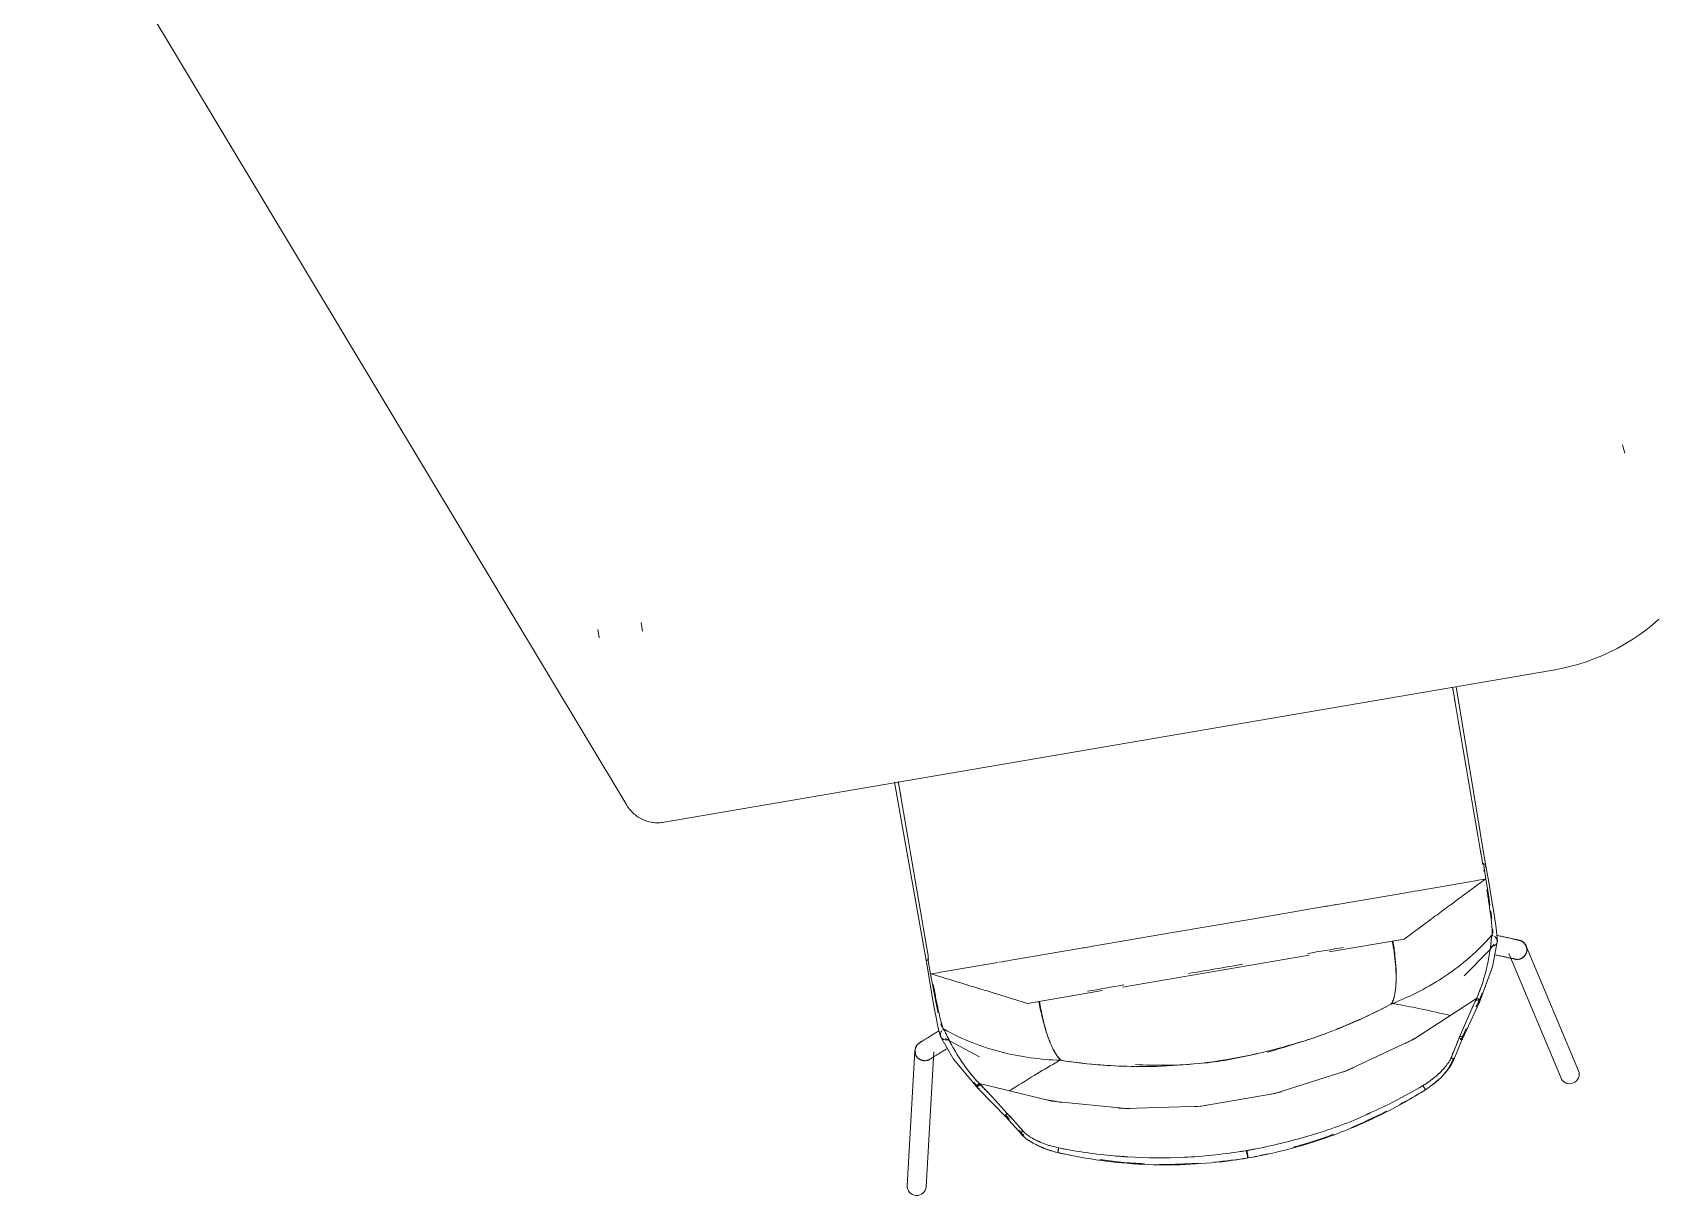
# Model space of a CAD drawing. Header units: millimetres. Extents: x 90978 to 295199, y -4084 to 97293.
# Drawn here: x 158826 to 160166, y 28145 to 29106 of the extents above; entities that cross this region are included whole.
import ezdxf

# ---------------------------------------------------------------- set-up
doc = ezdxf.new("R2010")
doc.units = ezdxf.units.MM
doc.header["$MEASUREMENT"] = 0
doc.layers.add('I-FURN', color=8, linetype='CONTINUOUS', lineweight=9)

msp = doc.modelspace()

# ---------------------------------------------------------------- linework, layer by layer
at = {"layer": 'I-FURN'}
for p, q in [((158825.9, 29285.1), (159316.7, 28467.7)), ((160141, 28758.6), (160139.1, 28765.4)), ((160163.8, 28616.8), (160169.1, 28621.3)), ((159293.9, 28605.9), (159292.7, 28612.9)), ((159329.8, 28611.6), (159328.7, 28618.7)), ((160146.8, 28604.4), (160152.6, 28608.3)), ((160152.6, 28608.3), (160158.3, 28612.4)), ((160158.3, 28612.4), (160163.8, 28616.8)), ((160128.4, 28594.1), (160134.7, 28597.3)), ((160134.7, 28597.3), (160140.8, 28600.7)), ((160140.8, 28600.7), (160146.8, 28604.4)), ((160088.7, 28580.6), (160095.5, 28582.2)), ((160095.5, 28582.2), (160102.3, 28584)), ((160102.3, 28584), (160109, 28586.2)), ((160109, 28586.2), (160115.6, 28588.6)), ((160115.6, 28588.6), (160122, 28591.2)), ((160122, 28591.2), (160128.4, 28594.1)), ((159347.5, 28453.6), (160081.8, 28579.2)), ((160081.8, 28579.2), (160088.7, 28580.6)), ((160026.3, 28416.9), (160001.8, 28565.6)), ((159564.1, 28339.3), (159537.9, 28486.7)), ((159316.7, 28467.7), (159317.3, 28466.7)), ((159317.3, 28466.7), (159318, 28465.7)), ((159318, 28465.7), (159318.7, 28464.7)), ((159318.7, 28464.7), (159319.5, 28463.8)), ((159319.5, 28463.8), (159320.3, 28462.9)), ((159320.3, 28462.9), (159321.1, 28462)), ((159321.1, 28462), (159322, 28461.2)), ((159322, 28461.2), (159322.9, 28460.4)), ((159322.9, 28460.4), (159323.8, 28459.6)), ((159323.8, 28459.6), (159324.7, 28458.9)), ((159324.7, 28458.9), (159325.7, 28458.2)), ((159325.7, 28458.2), (159326.7, 28457.6)), ((159326.7, 28457.6), (159327.8, 28457)), ((159327.8, 28457), (159328.8, 28456.4)), ((159328.8, 28456.4), (159329.9, 28455.9)), ((159329.9, 28455.9), (159331, 28455.4)), ((159331, 28455.4), (159332.1, 28455)), ((159332.1, 28455), (159333.3, 28454.6)), ((159333.3, 28454.6), (159334.4, 28454.2)), ((159334.4, 28454.2), (159335.6, 28453.9)), ((159335.6, 28453.9), (159336.8, 28453.7)), ((159336.8, 28453.7), (159337.9, 28453.5)), ((159337.9, 28453.5), (159339.1, 28453.3)), ((159339.1, 28453.3), (159340.3, 28453.2)), ((159340.3, 28453.2), (159341.5, 28453.2)), ((159341.5, 28453.2), (159342.7, 28453.1)), ((159342.7, 28453.1), (159343.9, 28453.2)), ((159343.9, 28453.2), (159345.1, 28453.3)), ((159345.1, 28453.3), (159346.3, 28453.4)), ((159346.3, 28453.4), (159347.5, 28453.6)), ((160024.2, 28419.7), (160026.4, 28406.5)), ((160026.1, 28417), (160025.7, 28417)), ((160025.8, 28416.7), (160026.1, 28416.8)), ((160028.7, 28404), (160026, 28418.9)), ((160026.3, 28416.9), (160026.2, 28416.9)), ((159903.5, 28385.7), (159960.1, 28395.4)), ((159969.8, 28397), (160019, 28405.4)), ((160026.4, 28406.5), (160028.4, 28393.8)), ((160027.2, 28397.7), (160027.9, 28392.9)), ((160028.4, 28393.8), (160029.7, 28385.2)), ((160031.3, 28388.8), (160028.7, 28404)), ((159833, 28373.6), (159892.8, 28383.9)), ((160027.9, 28392.9), (160027.9, 28392.8)), ((160030.4, 28380.2), (160031.2, 28374.2)), ((160032.9, 28379.4), (160031.3, 28388.8)), ((159767.6, 28362.4), (159826.3, 28372.5)), ((159981.1, 28373.6), (159958.8, 28357.1)), ((160034.5, 28368.4), (160032.9, 28379.4)), ((160035.2, 28363.5), (160034.5, 28368.4)), ((159701.8, 28351.2), (159761.1, 28361.3)), ((159958.8, 28357.1), (159897, 28346.6)), ((160031.9, 28360.7), (160031.6, 28359.9)), ((160031.8, 28334.1), (160035.7, 28354.8)), ((160032, 28364.9), (160032, 28361.8)), ((160034.3, 28358.5), (160035.1, 28357.6)), ((160035.1, 28357.6), (160035.5, 28356.5)), ((160035.1, 28353.2), (160035.4, 28353.8)), ((160035.8, 28355.4), (160035.2, 28363.5)), ((160036.1, 28360), (160035.2, 28360.2)), ((160035.4, 28353.8), (160035.6, 28354.3)), ((160035.5, 28356.5), (160035.7, 28355.3)), ((160035.6, 28354.3), (160035.8, 28355.4)), ((160035.7, 28355.3), (160035.6, 28354.2)), ((160037, 28359.8), (160036.1, 28360)), ((160037.9, 28359.6), (160037, 28359.8)), ((160038.8, 28359.4), (160037.9, 28359.6)), ((160039.7, 28359.2), (160038.8, 28359.4)), ((160040.5, 28359), (160039.7, 28359.2)), ((160041.4, 28358.8), (160040.5, 28359)), ((160042.2, 28358.7), (160041.4, 28358.8)), ((160043, 28358.5), (160042.2, 28358.7)), ((160043.8, 28358.3), (160043, 28358.5)), ((160044.6, 28358.1), (160043.8, 28358.3)), ((160045.3, 28358), (160044.6, 28358.1)), ((160046, 28357.8), (160045.3, 28358)), ((160046.7, 28357.7), (160046, 28357.8)), ((160047.4, 28357.5), (160046.7, 28357.7)), ((160048, 28357.4), (160047.4, 28357.5)), ((160048.6, 28357.3), (160048, 28357.4)), ((160049.2, 28357.1), (160048.6, 28357.3)), ((160049.8, 28357), (160049.2, 28357.1)), ((160050.3, 28356.9), (160049.8, 28357)), ((160050.8, 28356.8), (160050.3, 28356.9)), ((160051.2, 28356.7), (160050.8, 28356.8)), ((160051.6, 28356.6), (160051.2, 28356.7)), ((160052, 28356.5), (160051.6, 28356.6)), ((160052.4, 28356.4), (160052, 28356.5)), ((160052.7, 28356.4), (160052.4, 28356.4)), ((160053, 28356.3), (160052.7, 28356.4)), ((160053.2, 28356.3), (160053, 28356.3)), ((160053.4, 28356.2), (160053.2, 28356.3)), ((160053.6, 28356.2), (160053.4, 28356.2)), ((160053.7, 28356.1), (160053.6, 28356.2)), ((160053.7, 28356.2), (160053.8, 28356.1)), ((160053.8, 28356.1), (160053.7, 28356.1)), ((160053.8, 28356.1), (160053.9, 28356.1)), ((160053.9, 28356.1), (160053.8, 28356.1)), ((160053.9, 28356.1), (160054.2, 28356)), ((160053.9, 28356.1), (160053.9, 28356.1)), ((160053.9, 28356.1), (160053.9, 28356.1)), ((160053.9, 28356.1), (160053.9, 28356.1)), ((160054.2, 28356), (160054.5, 28355.9)), ((160054.5, 28355.9), (160054.8, 28355.8)), ((160054.8, 28355.8), (160055.1, 28355.7)), ((160055.1, 28355.7), (160055.4, 28355.6)), ((160055.4, 28355.6), (160055.7, 28355.5)), ((160055.7, 28355.5), (160056, 28355.3)), ((160056, 28355.3), (160056.3, 28355.2)), ((160056.3, 28355.2), (160056.5, 28355)), ((160056.5, 28355), (160056.8, 28354.8)), ((160056.8, 28354.8), (160057.1, 28354.6)), ((160057.1, 28354.6), (160057.3, 28354.4)), ((160057.3, 28354.4), (160057.6, 28354.2)), ((160057.6, 28354.2), (160057.8, 28354)), ((160057.8, 28354), (160058, 28353.8)), ((160058, 28353.8), (160058.2, 28353.5)), ((160058.2, 28353.5), (160058.4, 28353.3)), ((160058.4, 28353.3), (160058.6, 28353)), ((159566.4, 28324.9), (159564, 28339.8)), ((159567.7, 28328), (159565.4, 28341.1)), ((159633.9, 28339.6), (159690.6, 28349.2)), ((159880.4, 28343.7), (159803.3, 28330.5)), ((160008.4, 28326.7), (160029.3, 28348)), ((160029.3, 28348), (160032.8, 28352.6)), ((160030.1, 28350.9), (160031.6, 28351)), ((160031.6, 28351), (160033, 28351.4)), ((160033, 28351.4), (160034.2, 28352.2)), ((160033.9, 28344.1), (160034.8, 28343.9)), ((160034.2, 28352.2), (160035.1, 28353.2)), ((160034.8, 28343.9), (160035.7, 28343.7)), ((160035.7, 28343.7), (160036.6, 28343.5)), ((160036.6, 28343.5), (160037.4, 28343.3)), ((160037.4, 28343.3), (160038.3, 28343.1)), ((160038.3, 28343.1), (160039.1, 28343)), ((160039.1, 28343), (160039.9, 28342.8)), ((160039.9, 28342.8), (160040.7, 28342.6)), ((160040.7, 28342.6), (160041.4, 28342.4)), ((160041.4, 28342.4), (160042.2, 28342.3)), ((160042.2, 28342.3), (160042.9, 28342.1)), ((160042.9, 28342.1), (160043.6, 28342)), ((160043.6, 28342), (160044.2, 28341.8)), ((160044.2, 28341.8), (160044.8, 28341.7)), ((160044.8, 28341.7), (160045.4, 28341.6)), ((160045.3, 28345.2), (160088.4, 28242.1)), ((160045.4, 28341.6), (160046, 28341.4)), ((160046, 28341.4), (160046.6, 28341.3)), ((160046.6, 28341.3), (160047.1, 28341.2)), ((160047.1, 28341.2), (160047.5, 28341.1)), ((160047.5, 28341.1), (160048, 28341)), ((160048, 28341), (160048.4, 28340.9)), ((160048.4, 28340.9), (160048.8, 28340.9)), ((160048.8, 28340.9), (160049.1, 28340.8)), ((160049.1, 28340.8), (160049.4, 28340.7)), ((160049.4, 28340.7), (160049.7, 28340.7)), ((160049.7, 28340.7), (160049.9, 28340.6)), ((160049.9, 28340.6), (160050.1, 28340.6)), ((160050.1, 28340.6), (160050.2, 28340.5)), ((160050.2, 28340.5), (160050.4, 28340.5)), ((160050.4, 28340.5), (160050.3, 28340.5)), ((160050.3, 28340.5), (160050.3, 28340.5)), ((160050.4, 28340.5), (160050.4, 28340.5)), ((160050.4, 28340.5), (160050.5, 28340.5)), ((160050.5, 28340.5), (160050.4, 28340.5)), ((160050.6, 28340.5), (160050.5, 28340.5)), ((160050.5, 28340.5), (160050.5, 28340.5)), ((160050.5, 28340.5), (160050.5, 28340.5)), ((160050.9, 28340.4), (160050.6, 28340.5)), ((160051.2, 28340.4), (160050.9, 28340.4)), ((160051.5, 28340.3), (160051.2, 28340.4)), ((160051.8, 28340.3), (160051.5, 28340.3)), ((160052.2, 28340.3), (160051.8, 28340.3)), ((160052.5, 28340.3), (160052.2, 28340.3)), ((160052.8, 28340.3), (160052.5, 28340.3)), ((160053.1, 28340.3), (160052.8, 28340.3)), ((160053.4, 28340.4), (160053.1, 28340.3)), ((160053.8, 28340.4), (160053.4, 28340.4)), ((160054.1, 28340.5), (160053.8, 28340.4)), ((160054.4, 28340.6), (160054.1, 28340.5)), ((160054.7, 28340.7), (160054.4, 28340.6)), ((160055, 28340.8), (160054.7, 28340.7)), ((160055.3, 28340.9), (160055, 28340.8)), ((160055.6, 28341), (160055.3, 28340.9)), ((160055.9, 28341.2), (160055.6, 28341)), ((160056.1, 28341.3), (160055.9, 28341.2)), ((160056.4, 28341.5), (160056.1, 28341.3)), ((160056.7, 28341.7), (160056.4, 28341.5)), ((160057, 28341.9), (160056.7, 28341.7)), ((160057.2, 28342.1), (160057, 28341.9)), ((160057.5, 28342.3), (160057.2, 28342.1)), ((160057.7, 28342.5), (160057.5, 28342.3)), ((160057.9, 28342.7), (160057.7, 28342.5)), ((160058.1, 28342.9), (160057.9, 28342.7)), ((160058.3, 28343.2), (160058.1, 28342.9)), ((160058.5, 28343.4), (160058.3, 28343.2)), ((160058.7, 28343.7), (160058.5, 28343.4)), ((160058.6, 28353), (160058.8, 28352.8)), ((160058.9, 28343.9), (160058.7, 28343.7)), ((160058.8, 28352.8), (160059, 28352.5)), ((160059.1, 28344.2), (160058.9, 28343.9)), ((160059, 28352.5), (160059.2, 28352.2)), ((160059.2, 28344.5), (160059.1, 28344.2)), ((160059.2, 28352.2), (160059.3, 28352)), ((160059.4, 28344.8), (160059.2, 28344.5)), ((160059.3, 28352), (160059.4, 28351.7)), ((160059.4, 28351.7), (160059.6, 28351.4)), ((160059.5, 28345.1), (160059.4, 28344.8)), ((160059.6, 28345.4), (160059.5, 28345.1)), ((160059.6, 28351.4), (160059.7, 28351.1)), ((160059.8, 28345.7), (160059.6, 28345.4)), ((160102.8, 28248.2), (160059.7, 28351.2)), ((160059.7, 28351.1), (160059.8, 28350.8)), ((160059.8, 28350.8), (160059.9, 28350.5)), ((160059.9, 28346), (160059.8, 28345.7)), ((160059.9, 28350.5), (160060, 28350.2)), ((160060, 28346.6), (160059.9, 28346.3)), ((160059.9, 28346.3), (160059.9, 28346)), ((160060, 28350.2), (160060, 28349.9)), ((160060, 28349.9), (160060.1, 28349.5)), ((160060.1, 28347), (160060, 28346.7)), ((160060, 28346.7), (160060, 28346.6)), ((160060.1, 28349.5), (160060.1, 28349.2)), ((160060.1, 28349.2), (160060.2, 28348.9)), ((160060.2, 28347.6), (160060.1, 28347.3)), ((160060.1, 28347.3), (160060.1, 28347)), ((160060.2, 28348.9), (160060.2, 28348.6)), ((160060.2, 28348.6), (160060.2, 28348.3)), ((160060.2, 28348.3), (160060.2, 28347.9)), ((160060.2, 28347.9), (160060.2, 28347.6)), ((159564.1, 28339.3), (159564.1, 28339.2)), ((159564.1, 28339.2), (159564.3, 28339.2)), ((159564.6, 28339.5), (159564.3, 28339.4)), ((159564.3, 28339.2), (159564.6, 28339.2)), ((159565, 28339.6), (159564.6, 28339.5)), ((159565.6, 28339.8), (159565, 28339.6)), ((159570.1, 28315.3), (159567.7, 28328)), ((159575.8, 28329.6), (159623.3, 28337.7)), ((159803.3, 28330.5), (159726.3, 28317.4)), ((160020.9, 28304.8), (160031.8, 28334.1)), ((159569, 28309.7), (159566.4, 28324.9)), ((159570.8, 28314.6), (159569.9, 28319.4)), ((159572.3, 28303.7), (159570.1, 28315.3)), ((159709.6, 28314.5), (159647.8, 28303.9)), ((159570.6, 28300.3), (159569, 28309.7)), ((159572.7, 28289.4), (159570.6, 28300.3)), ((159573.9, 28296), (159572.3, 28303.7)), ((159647.8, 28303.9), (159621.3, 28312)), ((159966.7, 28274.3), (160018.5, 28307.9)), ((160006.8, 28274.2), (160020.9, 28304.8)), ((160018.5, 28307.9), (160012.1, 28293.8)), ((160018.5, 28307.7), (160019, 28307.8)), ((160018.5, 28307.7), (160018.9, 28306)), ((160018.5, 28307.7), (160018.8, 28305.9)), ((160018.9, 28306), (160018.5, 28307.7)), ((160018.5, 28307.7), (160018.8, 28305.9)), ((160018.5, 28302.1), (160019.3, 28303.8)), ((160019, 28307.8), (160019.4, 28307.7)), ((160019.4, 28307.7), (160019.9, 28307.6)), ((160021, 28305.2), (160019.8, 28306.4)), ((160019.9, 28307.6), (160020.3, 28307.3)), ((160020.3, 28307.3), (160020.7, 28307)), ((160020.7, 28307), (160020.9, 28306.6)), ((160020.9, 28306.6), (160021.1, 28306.1)), ((160021.1, 28305.6), (160021, 28305.2)), ((160021.1, 28306.1), (160021.1, 28305.6)), ((159573.7, 28284.5), (159572.7, 28289.4)), ((159577.3, 28283.9), (159576.2, 28286.9)), ((160012.1, 28293.8), (160005.1, 28277.4)), ((159561.1, 28272.9), (159560.7, 28272.7)), ((159561.5, 28273.2), (159561.1, 28272.9)), ((159562, 28273.5), (159561.5, 28273.2)), ((159562.4, 28273.7), (159562, 28273.5)), ((159562.9, 28274.1), (159562.4, 28273.7)), ((159563.4, 28274.4), (159562.9, 28274.1)), ((159564, 28274.7), (159563.4, 28274.4)), ((159564.6, 28275.1), (159564, 28274.7)), ((159565.2, 28275.4), (159564.6, 28275.1)), ((159565.8, 28275.8), (159565.2, 28275.4)), ((159566.4, 28276.2), (159565.8, 28275.8)), ((159567.1, 28276.6), (159566.4, 28276.2)), ((159567.7, 28277), (159567.1, 28276.6)), ((159568.4, 28277.5), (159567.7, 28277)), ((159569.2, 28277.9), (159568.4, 28277.5)), ((159569.9, 28278.4), (159569.2, 28277.9)), ((159570.6, 28278.8), (159569.9, 28278.4)), ((159571.4, 28279.3), (159570.6, 28278.8)), ((159572.2, 28279.8), (159571.4, 28279.3)), ((159572.9, 28280.2), (159572.2, 28279.8)), ((159573.7, 28280.7), (159572.9, 28280.2)), ((159575.9, 28276.6), (159573.7, 28284.5)), ((159574.5, 28281.2), (159573.7, 28280.7)), ((159575.7, 28277.8), (159575.8, 28279)), ((159575.8, 28279), (159576.2, 28280.1)), ((159576.4, 28275.6), (159575.9, 28276.7)), ((159576.4, 28275.7), (159575.9, 28276.6)), ((159586.7, 28257.9), (159576.1, 28276.1)), ((159576.8, 28275.3), (159576.4, 28275.7)), ((159577.3, 28274.9), (159576.8, 28275.3)), ((159578.4, 28274.2), (159577.3, 28274.9)), ((159578.3, 28282.3), (159577.7, 28283)), ((159579.8, 28273.8), (159578.4, 28274.2)), ((159579.6, 28275), (159608, 28259.8)), ((159581.3, 28273.9), (159579.8, 28273.8)), ((159582.7, 28274.4), (159581.3, 28273.9)), ((159910.9, 28248.1), (159966.7, 28274.3)), ((160005.1, 28277.4), (159997.5, 28258.8)), ((159999.5, 28256.7), (160006.8, 28274.4)), ((160005.2, 28276.6), (160004.7, 28276.6)), ((160004.8, 28276.7), (160005.3, 28276.7)), ((160005.6, 28276.5), (160005.2, 28276.6)), ((160005.2, 28275), (160005.6, 28273.7)), ((160005.3, 28276.7), (160005.7, 28276.6)), ((160005.7, 28273.7), (160005.3, 28275.2)), ((160006.1, 28276.3), (160005.6, 28276.5)), ((160005.7, 28276.6), (160006.1, 28276.4)), ((160005.8, 28273.7), (160009.7, 28282.7)), ((160006.1, 28276.4), (160006.5, 28276.1)), ((160006.4, 28276), (160006.1, 28276.3)), ((160006.7, 28275.7), (160006.4, 28276)), ((160006.4, 28273.8), (160006.7, 28274.1)), ((160006.5, 28276.1), (160006.7, 28275.8)), ((160006.8, 28274.2), (160006.5, 28273.9)), ((160006.7, 28275.8), (160006.9, 28275.4)), ((160006.8, 28275.3), (160006.7, 28275.7)), ((160006.7, 28274.1), (160006.9, 28274.4)), ((160006.9, 28274.6), (160006.8, 28274.2)), ((160007, 28275), (160006.9, 28274.6)), ((160006.9, 28274.4), (160006.9, 28274.8)), ((159554.7, 28264.8), (159548.3, 28153.3)), ((159554.7, 28264.9), (159554.8, 28265.2)), ((159554.7, 28264.6), (159554.7, 28264.9)), ((159554.7, 28264.3), (159554.7, 28264.6)), ((159554.7, 28263.9), (159554.7, 28264.3)), ((159554.8, 28263.6), (159554.7, 28263.9)), ((159554.8, 28265.9), (159554.9, 28266.2)), ((159554.8, 28265.5), (159554.8, 28265.9)), ((159554.8, 28265.2), (159554.8, 28265.5)), ((159554.8, 28263.3), (159554.8, 28263.6)), ((159554.9, 28263), (159554.8, 28263.3)), ((159554.9, 28266.2), (159555, 28266.5)), ((159554.9, 28262.7), (159554.9, 28263)), ((159555, 28262.4), (159554.9, 28262.7)), ((159555, 28266.5), (159555.1, 28266.8)), ((159555.1, 28262.1), (159555, 28262.4)), ((159555.1, 28267.1), (159555.3, 28267.4)), ((159555.1, 28266.8), (159555.1, 28267.1)), ((159555.2, 28261.8), (159555.1, 28262.1)), ((159555.3, 28261.5), (159555.2, 28261.8)), ((159555.3, 28267.4), (159555.4, 28267.7)), ((159555.5, 28261.2), (159555.3, 28261.5)), ((159555.4, 28267.7), (159555.5, 28268)), ((159555.5, 28268), (159555.7, 28268.3)), ((159555.6, 28260.9), (159555.5, 28261.2)), ((159555.8, 28260.6), (159555.6, 28260.9)), ((159555.7, 28268.3), (159555.8, 28268.5)), ((159555.8, 28268.5), (159556, 28268.8)), ((159555.9, 28260.3), (159555.8, 28260.6)), ((159556, 28260.2), (159555.9, 28260.3)), ((159556, 28268.8), (159556.2, 28269.1)), ((159556.1, 28260), (159556, 28260.2)), ((159556.3, 28259.7), (159556.1, 28260)), ((159556.2, 28269.1), (159556.3, 28269.3)), ((159556.3, 28269.3), (159556.5, 28269.6)), ((159556.5, 28259.5), (159556.3, 28259.7)), ((159556.5, 28269.6), (159556.7, 28269.8)), ((159556.7, 28259.2), (159556.5, 28259.5)), ((159556.7, 28269.8), (159557, 28270.1)), ((159557, 28270.1), (159557.2, 28270.3)), ((159557.2, 28270.3), (159557.4, 28270.5)), ((159557.4, 28270.5), (159557.7, 28270.7)), ((159557.7, 28270.7), (159557.9, 28270.9)), ((159557.9, 28270.9), (159558.2, 28271.1)), ((159558.2, 28271.1), (159558.4, 28271.3)), ((159558.4, 28271.3), (159558.5, 28271.3)), ((159558.6, 28271.4), (159558.5, 28271.3)), ((159558.5, 28271.3), (159558.6, 28271.4)), ((159558.5, 28271.3), (159558.5, 28271.3)), ((159558.5, 28271.3), (159558.5, 28271.3)), ((159558.7, 28271.5), (159558.6, 28271.4)), ((159558.6, 28271.4), (159558.6, 28271.4)), ((159558.6, 28271.4), (159558.7, 28271.4)), ((159558.9, 28271.6), (159558.7, 28271.5)), ((159558.7, 28271.4), (159558.7, 28271.4)), ((159559, 28271.7), (159558.9, 28271.6)), ((159559.2, 28271.8), (159559, 28271.7)), ((159559.5, 28271.9), (159559.2, 28271.8)), ((159559.7, 28272.1), (159559.5, 28271.9)), ((159560, 28272.3), (159559.7, 28272.1)), ((159560.4, 28272.5), (159560, 28272.3)), ((159560.7, 28272.7), (159560.4, 28272.5)), ((159563.9, 28152.4), (159570.3, 28263.9)), ((159569.3, 28259.2), (159569.7, 28259.4)), ((159569.7, 28259.4), (159570.1, 28259.7)), ((159570.1, 28259.7), (159570.5, 28259.9)), ((159570.5, 28259.9), (159571, 28260.2)), ((159571, 28260.2), (159571.5, 28260.6)), ((159571.5, 28260.6), (159572.1, 28260.9)), ((159572.1, 28260.9), (159572.6, 28261.2)), ((159572.6, 28261.2), (159573.2, 28261.6)), ((159573.2, 28261.6), (159573.8, 28262)), ((159573.8, 28262), (159574.4, 28262.3)), ((159574.4, 28262.3), (159575.1, 28262.7)), ((159575.1, 28262.7), (159575.7, 28263.2)), ((159575.7, 28263.2), (159576.4, 28263.6)), ((159576.4, 28263.6), (159577.1, 28264)), ((159577.1, 28264), (159577.8, 28264.5)), ((159577.8, 28264.5), (159578.6, 28264.9)), ((159578.6, 28264.9), (159579.3, 28265.4)), ((159579.3, 28265.4), (159580.1, 28265.8)), ((159580.1, 28265.8), (159580.9, 28266.3)), ((159557, 28259), (159556.7, 28259.2)), ((159557.2, 28258.8), (159557, 28259)), ((159557.4, 28258.5), (159557.2, 28258.8)), ((159557.7, 28258.3), (159557.4, 28258.5)), ((159557.9, 28258.1), (159557.7, 28258.3)), ((159558.2, 28258), (159557.9, 28258.1)), ((159558.4, 28257.8), (159558.2, 28258)), ((159558.7, 28257.6), (159558.4, 28257.8)), ((159559, 28257.5), (159558.7, 28257.6)), ((159559.3, 28257.3), (159559, 28257.5)), ((159559.6, 28257.2), (159559.3, 28257.3)), ((159559.9, 28257.1), (159559.6, 28257.2)), ((159560.2, 28256.9), (159559.9, 28257.1)), ((159560.5, 28256.9), (159560.2, 28256.9)), ((159560.8, 28256.8), (159560.5, 28256.9)), ((159561.1, 28256.7), (159560.8, 28256.8)), ((159561.4, 28256.6), (159561.1, 28256.7)), ((159561.7, 28256.6), (159561.4, 28256.6)), ((159562, 28256.6), (159561.7, 28256.6)), ((159562.4, 28256.5), (159562, 28256.6)), ((159562.7, 28256.5), (159562.4, 28256.5)), ((159563, 28256.5), (159562.7, 28256.5)), ((159563.3, 28256.5), (159563, 28256.5)), ((159563.6, 28256.6), (159563.3, 28256.5)), ((159563.9, 28256.6), (159563.6, 28256.6)), ((159564.3, 28256.7), (159563.9, 28256.6)), ((159564.6, 28256.7), (159564.3, 28256.7)), ((159564.9, 28256.8), (159564.6, 28256.7)), ((159565.2, 28256.9), (159564.9, 28256.8)), ((159565.5, 28257), (159565.2, 28256.9)), ((159565.8, 28257.1), (159565.5, 28257)), ((159566.1, 28257.3), (159565.8, 28257.1)), ((159566.4, 28257.4), (159566.1, 28257.3)), ((159566.7, 28257.6), (159566.4, 28257.4)), ((159566.9, 28257.7), (159566.7, 28257.6)), ((159566.9, 28257.7), (159567, 28257.8)), ((159567, 28257.7), (159566.9, 28257.7)), ((159566.9, 28257.7), (159566.9, 28257.7)), ((159566.9, 28257.7), (159566.9, 28257.7)), ((159567.1, 28257.8), (159567, 28257.8)), ((159567, 28257.8), (159567, 28257.7)), ((159567, 28257.8), (159567.1, 28257.8)), ((159567.1, 28257.8), (159567.2, 28257.9)), ((159567.2, 28257.9), (159567.3, 28258)), ((159567.3, 28258), (159567.5, 28258.1)), ((159567.5, 28258.1), (159567.7, 28258.2)), ((159567.7, 28258.2), (159568, 28258.4)), ((159568, 28258.4), (159568.3, 28258.5)), ((159568.3, 28258.5), (159568.6, 28258.7)), ((159568.6, 28258.7), (159568.9, 28258.9)), ((159568.9, 28258.9), (159569.3, 28259.2)), ((159606.7, 28233.9), (159586.7, 28257.9)), ((159852, 28229.6), (159910.9, 28248.1)), ((159989.3, 28242.8), (159992.8, 28246.5)), ((159992.8, 28246.5), (159997.1, 28252)), ((159997.1, 28252), (159999.5, 28256.8)), ((159997.9, 28258.9), (159997.5, 28258.8)), ((159998.3, 28258.8), (159997.9, 28258.9)), ((159998.1, 28255.1), (159999.6, 28258.7)), ((159998.7, 28258.6), (159998.3, 28258.8)), ((159998.4, 28255.9), (159998.8, 28256)), ((159999.1, 28258.3), (159998.7, 28258.6)), ((159998.8, 28256), (159999.2, 28256.2)), ((159999.4, 28258), (159999.1, 28258.3)), ((159999.2, 28256.2), (159999.4, 28256.5)), ((159999.5, 28257.6), (159999.4, 28258)), ((159999.4, 28256.5), (159999.6, 28256.8)), ((159999.6, 28257.2), (159999.5, 28257.6)), ((159999.6, 28256.8), (159999.6, 28257.2)), ((159606.1, 28235.6), (159606.2, 28236)), ((159606.1, 28235.1), (159606.1, 28235.6)), ((159606.2, 28234.6), (159606.1, 28235.1)), ((159606.2, 28236), (159606.4, 28236.5)), ((159606.5, 28234.2), (159606.2, 28234.6)), ((159608, 28237.5), (159606.5, 28234.2)), ((159606.7, 28236.9), (159607.1, 28237.2)), ((159630.2, 28209.8), (159606.7, 28233.9)), ((159607.1, 28237.2), (159607.5, 28237.4)), ((159607.5, 28237.4), (159608, 28237.5)), ((159608, 28237.6), (159667.9, 28223.2)), ((159608, 28237.6), (159618.7, 28226.5)), ((159608.2, 28235.7), (159608, 28237.5)), ((159608, 28237.5), (159608.2, 28235.7)), ((159608.3, 28235.7), (159608, 28237.5)), ((159608.3, 28235.7), (159608, 28237.5)), ((159974.5, 28235.7), (159974.4, 28235.9)), ((159974.7, 28235.5), (159974.5, 28235.7)), ((159974.9, 28235.1), (159974.7, 28235.5)), ((159975.1, 28234.7), (159974.9, 28235.1)), ((159975.4, 28234.3), (159975.1, 28234.7)), ((159975.6, 28233.9), (159975.4, 28234.3)), ((159975.9, 28233.5), (159975.6, 28233.9)), ((159976.1, 28233.1), (159975.9, 28233.5)), ((159976.3, 28232.9), (159976.1, 28233.1)), ((159976.4, 28232.7), (159976.3, 28232.9)), ((159976.4, 28232.6), (159976.4, 28232.7)), ((159980.9, 28235.7), (159985.2, 28239.1)), ((159985.2, 28239.1), (159989.3, 28242.8)), ((159618.7, 28226.5), (159630.7, 28213.3)), ((159667.9, 28223.2), (159729.3, 28217)), ((159791.1, 28219.1), (159852, 28229.6)), ((159631.3, 28209.5), (159629.7, 28211.3)), ((159630, 28211.6), (159629.8, 28211.2)), ((159629.8, 28210.7), (159629.9, 28210.3)), ((159629.9, 28210.3), (159630, 28210)), ((159642.9, 28195.6), (159629.9, 28210.1)), ((159630.2, 28212), (159630, 28211.6)), ((159630, 28210), (159630.3, 28209.7)), ((159630.5, 28212.3), (159630.2, 28212)), ((159630.3, 28209.7), (159630.7, 28209.4)), ((159630.9, 28212.5), (159630.5, 28212.3)), ((159630.7, 28213.3), (159635, 28208.6)), ((159631.3, 28212.7), (159630.9, 28212.5)), ((159632.6, 28208.1), (159631.3, 28209.5)), ((159631.5, 28209.3), (159631.4, 28210.8)), ((159729.3, 28217), (159791.1, 28219.1)), ((159639.7, 28203.3), (159644.1, 28198.4)), ((159644.7, 28194.7), (159640.6, 28199.2)), ((159646.7, 28192), (159642.8, 28195.7)), ((159652.5, 28188.3), (159646.7, 28192)), ((159657.1, 28185.9), (159652.5, 28188.3)), ((159662.2, 28183.8), (159657.1, 28185.9)), ((159667.4, 28182), (159662.2, 28183.8)), ((159672.8, 28181.2), (159672.7, 28180.9)), ((159672.7, 28180.9), (159672.7, 28180.7)), ((159672.7, 28180.7), (159672.7, 28180.6)), ((159672.9, 28181.6), (159672.8, 28181.2)), ((159673, 28182.1), (159672.9, 28181.6)), ((159673.1, 28182.6), (159673, 28182.1)), ((159673.2, 28183), (159673.1, 28182.6)), ((159673.3, 28183.5), (159673.2, 28183)), ((159673.4, 28184.2), (159673.3, 28183.9)), ((159673.3, 28183.9), (159673.3, 28183.5)), ((159673.5, 28184.4), (159673.4, 28184.2)), ((159673.5, 28184.5), (159673.5, 28184.4)), ((159828.5, 28181.9), (159828.5, 28182.2)), ((159828.6, 28181.4), (159828.5, 28181.9)), ((159828.7, 28180.8), (159828.6, 28181.4)), ((159828.9, 28180), (159828.7, 28180.8)), ((159828.9, 28182.4), (159828.9, 28182.3)), ((159828.9, 28182.3), (159829, 28182)), ((159829, 28179.2), (159828.9, 28180)), ((159829, 28182), (159829.1, 28181.5)), ((159829.1, 28178.4), (159829, 28179.2)), ((159829.1, 28181.5), (159829.2, 28180.8)), ((159829.2, 28180.8), (159829.3, 28180.1)), ((159829.3, 28180.1), (159829.4, 28179.3)), ((159829.4, 28179.3), (159829.6, 28178.5)), ((159829.3, 28177.7), (159829.1, 28178.4)), ((159829.4, 28177.1), (159829.3, 28177.7)), ((159829.4, 28176.6), (159829.4, 28177.1)), ((159829.5, 28176.3), (159829.4, 28176.6)), ((159829.5, 28176.2), (159829.5, 28176.3)), ((159829.6, 28178.5), (159829.7, 28177.8)), ((159829.7, 28177.8), (159829.8, 28177.1)), ((159829.8, 28177.1), (159829.9, 28176.7)), ((159829.9, 28176.7), (159830, 28176.4)), ((159830, 28176.4), (159830, 28176.2))]:
    msp.add_line(p, q, dxfattribs=at)
for centre, major_axis, ratio, start_param, end_param in [((160052, 28348.3), (-1.7, -7.82), 0.991026, 2.094395, 3.295672), ((160052.5, 28348.2), (-7.2, -3.01), 0.972413, 1.570796, 3.665191), ((159562.5, 28264.3), (7.79, -0.45), 0.972413, 2.617994, 4.712389), ((159562.9, 28264.6), (4.21, -6.81), 0.991026, 3.98724, 4.45059), ((159562.9, 28264.6), (4.21, -6.81), 0.991026, 3.141593, 3.665191), ((159562.9, 28264.6), (4.21, -6.81), 0.991026, 5.235988, 5.472216), ((160095.6, 28245.2), (-7.2, -3.01), 0.972413, 1.570796, 3.141593), ((160095.6, 28245.2), (-7.2, -3.01), 0.972413, 0, 1.570796), ((159556.1, 28152.8), (7.79, -0.45), 0.972413, 3.141593, 4.712389), ((159556.1, 28152.8), (7.79, -0.45), 0.972413, 4.712389, 6.283185)]:
    msp.add_ellipse(centre, major_axis=major_axis, ratio=ratio, start_param=start_param, end_param=end_param, dxfattribs=at)
for points, knots in [([(160022.5, 28426.4), (160015.1, 28469.4), (160007.2, 28515.6), (159999.3, 28562), (159998.8, 28565.1)], [0.0344067, 0.0344067, 0.0344067, 0.0344067, 0.5, 0.5342245, 0.5342245, 0.5342245, 0.5342245]), ([(159541, 28487.2), (159541.5, 28484.1), (159549.3, 28438.2), (159557.2, 28392.4), (159564.5, 28349.6)], [-0.5333552, -0.5333552, -0.5333552, -0.5333552, -0.5, -0.0351654, -0.0351654, -0.0351654, -0.0351654]), ([(160025.4, 28419.1), (160025.5, 28419.1), (160025.9, 28419), (160026, 28418.8), (160025.8, 28418.6), (160025.6, 28418.5)], [-0.7, -0.7, -0.7, -0.7, -0.6, -0.4, -0.2, -0.2, -0.2, -0.2]), ([(160025.9, 28406.6), (160022.3, 28404), (160016.8, 28399.9), (160009.5, 28394.5), (160004, 28390.5), (159998.4, 28386.3), (159992.7, 28382.2), (159987.1, 28378), (159983.3, 28375.2), (159981.4, 28373.8)], [-0.999743, -0.999743, -0.999743, -0.999743, -0.8333333, -0.75, -0.6666667, -0.5833333, -0.5, -0.4166667, -0.3333333, -0.3333333, -0.3333333, -0.3333333]), ([(160031.2, 28359.8), (160031.3, 28359.8), (160031.5, 28360.2), (160031.6, 28361.6), (160031.6, 28363.4), (160031.4, 28365.8), (160031.1, 28368.9), (160030.8, 28372.4), (160030.1, 28377.9), (160029.2, 28384.2), (160028.2, 28391.1), (160027.7, 28394.6), (160027.4, 28396.4)], [-0.9696726, -0.9696726, -0.9696726, -0.9696726, -0.875, -0.8125, -0.75, -0.6875, -0.625, -0.5625, -0.5, -0.375, -0.3125, -0.25, -0.25, -0.25, -0.25]), ([(159949.5, 28355.6), (159950.2, 28351.5), (159951.3, 28343.6), (159952.2, 28332.1), (159952.3, 28321.9), (159951.5, 28313.3), (159950.2, 28307.1), (159949, 28304.4), (159948.4, 28303.4)], [-1, -1, -1, -1, -0.8333333, -0.6666667, -0.5, -0.3333333, -0.1666667, -0.0332351, -0.0332351, -0.0332351, -0.0332351]), ([(159952.1, 28327.8), (159952, 28330.4), (159951.7, 28336.4), (159950.7, 28345.9), (159949.5, 28352.4), (159948.9, 28355.4)], [-0.4106729, -0.4106729, -0.4106729, -0.4106729, -0.2857143, -0.1428571, -0.0148421, -0.0148421, -0.0148421, -0.0148421]), ([(160031, 28359.9), (160030.8, 28355.6), (160029.8, 28347.1), (160027.3, 28333.8), (160024.2, 28322.6), (160021.8, 28315.9), (160020.9, 28313.6)], [0, 0, 0, 0, 0.25, 0.5, 0.75, 0.8847092, 0.8847092, 0.8847092, 0.8847092]), ([(159564.2, 28339.7), (159564.1, 28339.7), (159563.9, 28339.8), (159564, 28339.9), (159564.1, 28340.1)], [-0.7, -0.7, -0.7, -0.7, -0.6, -0.4, -0.4, -0.4, -0.4]), ([(160030.4, 28352.4), (160030.2, 28350.6), (160029.4, 28344.5), (160028.1, 28338.2), (160027.1, 28333.8)], [0.1451812, 0.1451812, 0.1451812, 0.1451812, 0.25, 0.4999827, 0.4999827, 0.4999827, 0.4999827]), ([(159621, 28312.1), (159618.8, 28312.8), (159614.3, 28314.2), (159607.6, 28316.2), (159600.8, 28318.3), (159594.2, 28320.3), (159587.6, 28322.3), (159578.9, 28325), (159572.4, 28327), (159568.2, 28328.3)], [-0.6666667, -0.6666667, -0.6666667, -0.6666667, -0.5833333, -0.5, -0.4166667, -0.3333333, -0.25, -0.1666667, -0.000257, -0.000257, -0.000257, -0.000257]), ([(159780.8, 28328.6), (159788.2, 28329.9), (159803, 28332.4), (159817.8, 28334.9), (159825.2, 28336.2)], [-0.5757065, -0.5757065, -0.5757065, -0.5757065, -0.5, -0.4241652, -0.4241652, -0.4241652, -0.4241652]), ([(160027.1, 28333.8), (160026.1, 28329.4), (160023.6, 28320.5), (160020.3, 28312), (160018.5, 28307.7)], [0.5, 0.5, 0.5, 0.5, 0.75, 0.9999649, 0.9999649, 0.9999649, 0.9999649]), ([(159570.1, 28318.2), (159570.4, 28316.4), (159571.1, 28312.9), (159572.1, 28307.7), (159573.1, 28302.9), (159574, 28298.5), (159574.9, 28294.4), (159575.7, 28290.9), (159576.5, 28288), (159577.2, 28285.6), (159577.7, 28283.9), (159578.3, 28282.6), (159578.5, 28282.4), (159578.7, 28282.5)], [0.25, 0.25, 0.25, 0.25, 0.3125, 0.375, 0.4375, 0.5, 0.5625, 0.625, 0.6875, 0.75, 0.8125, 0.875, 0.9696726, 0.9696726, 0.9696726, 0.9696726]), ([(159665.6, 28273.7), (159664.5, 28276.5), (159662.4, 28282.8), (159659.5, 28293.7), (159657.8, 28301.5), (159657.1, 28305.5)], [-0.4901967, -0.4901967, -0.4901967, -0.4901967, -0.3333333, -0.1666667, 0, 0, 0, 0]), ([(159664.3, 28277.4), (159663.6, 28279.5), (159662.2, 28284), (159660.7, 28290.1), (159659.6, 28295.1), (159658.6, 28299.8), (159658.1, 28303.4), (159657.7, 28305.6)], [0.5714286, 0.5714286, 0.5714286, 0.5714286, 0.6785714, 0.7857143, 0.8392857, 0.8928571, 0.9851475, 0.9851475, 0.9851475, 0.9851475]), ([(159892.9, 28278.6), (159901.1, 28281.6), (159920.2, 28289.3), (159938.7, 28298.3), (159949.1, 28303.9)], [0.7822027, 0.7822027, 0.7822027, 0.7822027, 0.875, 1, 1, 1, 1]), ([(159947.8, 28303.2), (159948.3, 28303.8), (159949.3, 28305.3), (159950.1, 28307.5), (159950.5, 28308.8), (159950.5, 28308.9)], [-1, -1, -1, -1, -0.8928571, -0.7857143, -0.7840531, -0.7840531, -0.7840531, -0.7840531]), ([(159953.4, 28303.1), (159960.1, 28301.9), (159974.6, 28299), (159989.1, 28295.8), (159997, 28293.9)], [-0.9105873, -0.9105873, -0.9105873, -0.9105873, -0.5, -0.0187537, -0.0187537, -0.0187537, -0.0187537]), ([(160018.5, 28307.7), (160018.7, 28307.8), (160019, 28307.8), (160019.6, 28307.7), (160020.1, 28307.4), (160020.7, 28306.9), (160021.1, 28306.1), (160021.1, 28305.2), (160020.8, 28304.5), (160020.3, 28304), (160019.8, 28303.8), (160019.4, 28303.7)], [-1, -1, -1, -1, -0.916667, -0.833333, -0.75, -0.666667, -0.5, -0.333333, -0.25, -0.166667, 0, 0, 0, 0]), ([(160019.4, 28303.7), (160019.9, 28303.8), (160020.5, 28304.1), (160020.9, 28304.7), (160021, 28305), (160021, 28305.2)], [-1, -1, -1, -1, -0.4, -0.2, 0, 0, 0, 0]), ([(159576.9, 28281.1), (159576.7, 28281), (159576.3, 28280.4), (159575.8, 28279.3), (159575.7, 28278), (159575.9, 28277.1), (159576, 28276.8)], [-0.8461538, -0.8461538, -0.8461538, -0.8461538, -0.8076923, -0.7115385, -0.6153846, -0.5384615, -0.5384615, -0.5384615, -0.5384615]), ([(159578.8, 28282.5), (159580.5, 28278.6), (159584.2, 28270.8), (159591, 28259.1), (159597.4, 28249.9), (159601.6, 28244.8), (159602.9, 28243.3)], [-1, -1, -1, -1, -0.75, -0.5, -0.25, -0.1405219, -0.1405219, -0.1405219, -0.1405219]), ([(159591.2, 28259.2), (159588.7, 28263), (159585.5, 28268.5), (159582.8, 28274.1), (159582, 28275.7)], [-0.4999801, -0.4999801, -0.4999801, -0.4999801, -0.25, -0.1451812, -0.1451812, -0.1451812, -0.1451812]), ([(159736.8, 28251.8), (159739.7, 28251.7), (159766.1, 28251.7), (159816.1, 28256), (159864.5, 28268.9), (159889.6, 28277.3), (159892.3, 28278.3)], [0.2203014, 0.2203014, 0.2203014, 0.2203014, 0.25, 0.5, 0.75, 0.7797232, 0.7797232, 0.7797232, 0.7797232]), ([(159892.9, 28278.6), (159885.4, 28275.8), (159869.9, 28270.8), (159854.1, 28265.9), (159845.9, 28263.7)], [-0.7849507, -0.7849507, -0.7849507, -0.7849507, -0.7, -0.609839, -0.609839, -0.609839, -0.609839]), ([(159959.6, 28270.7), (159962.5, 28272.3), (159966.7, 28274.5), (159970.8, 28276.9), (159972, 28277.7)], [-0.11702564, -0.11702564, -0.11702564, -0.11702564, -0.09090909, -0.07977035, -0.07977035, -0.07977035, -0.07977035]), ([(160004.8, 28276.7), (160003.6, 28273.9), (160001.2, 28268.1), (159998.7, 28262), (159997.5, 28258.8)], [0, 0, 0, 0, 0.5, 0.9996411, 0.9996411, 0.9996411, 0.9996411]), ([(159674.6, 28257.6), (159674, 28258.1), (159672.3, 28260.1), (159670.3, 28263.4), (159668.9, 28266.1), (159668.7, 28266.5)], [-0.9192182, -0.9192182, -0.9192182, -0.9192182, -0.8333333, -0.6666667, -0.6382885, -0.6382885, -0.6382885, -0.6382885]), ([(159676.2, 28256.7), (159675.2, 28257.2), (159673.8, 28258.4), (159672.3, 28260.4), (159671.8, 28261.2)], [0, 0, 0, 0, 0.1428571, 0.2159417, 0.2159417, 0.2159417, 0.2159417]), ([(159608, 28237.5), (159604.9, 28240.9), (159598.9, 28247.8), (159593.7, 28255.3), (159591.2, 28259.2)], [-0.999957, -0.999957, -0.999957, -0.999957, -0.75, -0.5, -0.5, -0.5, -0.5]), ([(159632.9, 28231.6), (159639.7, 28236), (159652.3, 28243.9), (159665, 28251.4), (159670.9, 28254.8)], [-0.9812423, -0.9812423, -0.9812423, -0.9812423, -0.5, -0.0894127, -0.0894127, -0.0894127, -0.0894127]), ([(159674.7, 28257), (159686.4, 28255.1), (159706.9, 28252.8), (159727.6, 28251.9), (159736.4, 28251.8)], [0, 0, 0, 0, 0.125, 0.21875, 0.21875, 0.21875, 0.21875]), ([(159992.9, 28251.7), (159990.8, 28249), (159986.7, 28244.9), (159980, 28239.6), (159976.3, 28237.2), (159974.3, 28236)], [0.3335435, 0.3335435, 0.3335435, 0.3335435, 0.6666667, 0.8333333, 0.9998648, 0.9998648, 0.9998648, 0.9998648]), ([(159992.9, 28251.7), (159992.4, 28251), (159991.2, 28249.7), (159989.3, 28247.6), (159987.2, 28245.6), (159985, 28243.6), (159982.5, 28241.6), (159980.3, 28239.9), (159978.8, 28238.9), (159978.2, 28238.5)], [0.3333333, 0.3333333, 0.3333333, 0.3333333, 0.4166667, 0.5, 0.5833333, 0.6666667, 0.75, 0.8333333, 0.8844325, 0.8844325, 0.8844325, 0.8844325]), ([(159992.1, 28246.1), (159992.6, 28246.7), (159993.6, 28247.9), (159995.1, 28249.8), (159996.8, 28252.3), (159997.7, 28254), (159998.1, 28255.1)], [0.594049, 0.594049, 0.594049, 0.594049, 0.6666667, 0.75, 0.8333333, 1, 1, 1, 1]), ([(159992.3, 28246.1), (159993.1, 28247), (159994.5, 28248.6), (159995.3, 28250), (159995.6, 28250.6)], [0.5492901, 0.5492901, 0.5492901, 0.5492901, 0.6666667, 0.7441692, 0.7441692, 0.7441692, 0.7441692]), ([(159997.5, 28258.8), (159997.1, 28257.8), (159995.8, 28255.5), (159994, 28253), (159992.9, 28251.7)], [0, 0, 0, 0, 0.1666667, 0.3331097, 0.3331097, 0.3331097, 0.3331097]), ([(159997.5, 28258.8), (159997.6, 28258.9), (159997.9, 28258.9), (159998.3, 28258.8), (159998.7, 28258.6), (159999.2, 28258.3), (159999.6, 28257.6), (159999.6, 28257), (159999.4, 28256.5), (159999.2, 28256.2), (159998.8, 28256), (159998.6, 28255.9), (159998.4, 28255.9)], [-1, -1, -1, -1, -0.916667, -0.833333, -0.75, -0.666667, -0.5, -0.333333, -0.25, -0.166667, -0.083333, 0, 0, 0, 0]), ([(159606.5, 28234.2), (159606.6, 28234), (159606.9, 28233.7), (159607.5, 28233.4), (159607.8, 28233.4), (159608, 28233.4)], [-1, -1, -1, -1, -0.7, -0.4, -0.2, -0.2, -0.2, -0.2]), ([(159974.4, 28235.9), (159974.4, 28235.9), (159974.5, 28235.7), (159974.7, 28235.5), (159975, 28235), (159975.4, 28234.3), (159975.8, 28233.6), (159976.1, 28233.1), (159976.3, 28232.8), (159976.4, 28232.6), (159976.4, 28232.6)], [-0.9166667, -0.9166667, -0.9166667, -0.9166667, -0.8333333, -0.75, -0.6666667, -0.5, -0.3333333, -0.25, -0.1666667, 0, 0, 0, 0]), ([(159975.1, 28231.7), (159977, 28232.9), (159979.8, 28234.8), (159983.2, 28237.5), (159984.8, 28238.9), (159985.6, 28239.6)], [0, 0, 0, 0, 0.1666667, 0.25, 0.3333333, 0.3333333, 0.3333333, 0.3333333]), ([(159674.2, 28180.2), (159685.6, 28177.7), (159708.4, 28173.6), (159754.6, 28169.4), (159804.1, 28171.3), (159855.5, 28180.7), (159897.2, 28193.1), (159937.4, 28210), (159962.8, 28224), (159975.1, 28231.7)], [0, 0, 0, 0, 0.111111, 0.222222, 0.444444, 0.583333, 0.722222, 0.861111, 1, 1, 1, 1]), ([(159629.5, 28211.5), (159629.6, 28211.6), (159629.7, 28211.9), (159629.9, 28212.3), (159630.3, 28212.7), (159630.7, 28212.9), (159631, 28213)], [-0.4166667, -0.4166667, -0.4166667, -0.4166667, -0.3333333, -0.25, -0.1666667, 0, 0, 0, 0]), ([(159644.1, 28198.4), (159641.8, 28200.9), (159637.4, 28206), (159633.1, 28210.7), (159631, 28213)], [0.0044888, 0.0044888, 0.0044888, 0.0044888, 0.5, 1, 1, 1, 1]), ([(159834, 28183.3), (159849.3, 28186.1), (159879.3, 28193.6), (159908.8, 28203.5), (159923, 28209.8)], [-0.9637993, -0.9637993, -0.9637993, -0.9637993, -0.6666667, -0.3692167, -0.3692167, -0.3692167, -0.3692167]), ([(159944.4, 28214.8), (159939.6, 28212.4), (159929.8, 28207.8), (159919.9, 28203.3), (159914.9, 28201.1)], [-0.7681843, -0.7681843, -0.7681843, -0.7681843, -0.6666667, -0.5624253, -0.5624253, -0.5624253, -0.5624253]), ([(159922.9, 28210), (159924.6, 28210.7), (159928.1, 28212.2), (159931.5, 28213.8), (159933.1, 28214.6)], [-0.36909277, -0.36909277, -0.36909277, -0.36909277, -0.33333333, -0.29717322, -0.29717322, -0.29717322, -0.29717322]), ([(159642.6, 28196.1), (159642.5, 28196.3), (159642.5, 28196.7), (159642.6, 28197.2), (159643, 28197.7), (159643.3, 28198), (159643.7, 28198.3), (159644, 28198.3), (159644.1, 28198.4)], [-0.5833333, -0.5833333, -0.5833333, -0.5833333, -0.5, -0.3333333, -0.25, -0.1666667, -0.0833333, 0, 0, 0, 0]), ([(159644.2, 28198.3), (159643.9, 28198.3), (159643.5, 28198.1), (159643, 28197.7), (159642.8, 28197.3), (159642.6, 28196.9), (159642.6, 28196.5), (159642.6, 28196.2), (159642.7, 28196.1)], [-1, -1, -1, -1, -0.8333333, -0.75, -0.6666667, -0.5833333, -0.5, -0.4166667, -0.4166667, -0.4166667, -0.4166667]), ([(159673.5, 28184.5), (159671.3, 28185), (159668, 28185.8), (159663.9, 28187.1), (159661, 28188.1), (159658.1, 28189.3), (159655.5, 28190.5), (159653, 28191.8), (159650, 28193.5), (159646.7, 28195.8), (159644.8, 28197.5), (159644.1, 28198.4)], [0, 0, 0, 0, 0.166667, 0.25, 0.333333, 0.416667, 0.5, 0.583333, 0.666667, 0.833333, 1, 1, 1, 1]), ([(159654.8, 28187.2), (159656.4, 28186.3), (159659.9, 28184.6), (159666, 28182.4), (159670.4, 28181.2), (159672.7, 28180.6)], [-0.4938076, -0.4938076, -0.4938076, -0.4938076, -0.3333333, -0.1666667, 0, 0, 0, 0]), ([(159656.2, 28186.6), (159657.1, 28186.2), (159658.9, 28185.4), (159661.7, 28184.1), (159664.7, 28183), (159668.8, 28181.6), (159672, 28180.8), (159674.2, 28180.2)], [0.5, 0.5, 0.5, 0.5, 0.5833333, 0.6666667, 0.75, 0.8333333, 1, 1, 1, 1]), ([(159673.5, 28184.5), (159671.3, 28185), (159666.9, 28186), (159663, 28187.4), (159661, 28188.2)], [-0.9999547, -0.9999547, -0.9999547, -0.9999547, -0.8333333, -0.6666667, -0.6666667, -0.6666667, -0.6666667]), ([(159672.7, 28180.6), (159672.7, 28180.6), (159672.7, 28180.7), (159672.8, 28180.9), (159672.8, 28181.2), (159672.9, 28181.8), (159673.1, 28182.6), (159673.2, 28183.4), (159673.4, 28183.9), (159673.4, 28184.2), (159673.5, 28184.4), (159673.5, 28184.5), (159673.5, 28184.5)], [-1, -1, -1, -1, -0.916667, -0.833333, -0.75, -0.666667, -0.5, -0.333333, -0.25, -0.166667, -0.083333, 0, 0, 0, 0]), ([(159730.7, 28177.1), (159746.1, 28176.1), (159777.2, 28175.8), (159808, 28179.2), (159823.3, 28181.5)], [0.3692011, 0.3692011, 0.3692011, 0.3692011, 0.6666667, 0.963795, 0.963795, 0.963795, 0.963795]), ([(159744.4, 28171.4), (159737.9, 28171.7), (159725.4, 28172.4), (159713.1, 28174.1), (159707.4, 28175.1)], [0.5416307, 0.5416307, 0.5416307, 0.5416307, 0.6666667, 0.7774661, 0.7774661, 0.7774661, 0.7774661]), ([(159719.5, 28177.9), (159721.3, 28177.8), (159725.1, 28177.5), (159728.8, 28177.2), (159730.7, 28177.1)], [0.29718056, 0.29718056, 0.29718056, 0.29718056, 0.33333333, 0.36907718, 0.36907718, 0.36907718, 0.36907718]), ([(159789.3, 28171.8), (159785.3, 28171.6), (159774.5, 28171.1), (159763.7, 28170.8), (159756.8, 28170.8)], [0.2583607, 0.2583607, 0.2583607, 0.2583607, 0.3333333, 0.4634886, 0.4634886, 0.4634886, 0.4634886])]:
    msp.add_open_spline(points, degree=3, knots=knots, dxfattribs=at)
for points in [[(159998.8, 28565.1), (159999.4, 28561.1), (160000.1, 28557.1), (160000.8, 28553)], [(159543, 28475.5), (159542.3, 28479.4), (159541.6, 28483.3), (159541, 28487.2)], [(160022, 28429.6), (160022.6, 28426), (160023.2, 28422.4), (160023.8, 28418.8)], [(160024.8, 28412.8), (160024.7, 28413.2), (160024.7, 28413.6), (160024.6, 28414.1)], [(159969.8, 28397), (159966.6, 28396.5), (159963.3, 28395.9), (159960.1, 28395.4)], [(160018, 28405.3), (160020.7, 28405.7), (160023.3, 28406.2), (160025.9, 28406.6)], [(159903.5, 28385.7), (159900, 28385.1), (159896.4, 28384.5), (159892.9, 28383.9)], [(159833, 28373.6), (159830.8, 28373.2), (159828.5, 28372.9), (159826.3, 28372.5)], [(159767.4, 28362.4), (159765.3, 28362), (159763.2, 28361.7), (159761.1, 28361.3)], [(160031, 28359.9), (160025.3, 28353.4), (160013.2, 28341.5), (159993.2, 28326.2), (159971.8, 28313.6), (159956.9, 28306.9), (159949.2, 28303.9)], [(160031, 28359.9), (160030.9, 28357.4), (160030.7, 28355), (160030.4, 28352.5)], [(160032.2, 28359.7), (160031.8, 28359.8), (160031.4, 28359.9), (160031, 28359.9)], [(160035.6, 28355.4), (160035.6, 28356.2), (160035.2, 28357.7), (160034.1, 28358.9), (160033.3, 28359.2)], [(159566, 28340.6), (159565.4, 28344.6), (159564.7, 28348.6), (159564, 28352.6)], [(159701.8, 28351.2), (159698, 28350.5), (159694.3, 28349.9), (159690.6, 28349.2)], [(159879, 28345.2), (159889, 28346.8), (159898.9, 28348.5), (159908.8, 28350.1)], [(159568.2, 28328.3), (159570.7, 28328.7), (159573.3, 28329.2), (159576, 28329.6)], [(159633.9, 28339.6), (159630.7, 28339), (159627.5, 28338.4), (159624.2, 28337.9)], [(159697.3, 28313.9), (159707.2, 28315.7), (159717.2, 28317.4), (159727.2, 28319.2)], [(159951.3, 28312.9), (159951.4, 28313.5), (159951.5, 28314.2), (159951.6, 28314.9)], [(159952.1, 28320.5), (159952.1, 28321.9), (159952.2, 28323.4), (159952.2, 28325)], [(159944.1, 28301.2), (159930.8, 28294.3), (159917.1, 28288.3), (159903.2, 28282.8)], [(159953.4, 28303.1), (159952, 28303.3), (159950.6, 28303.6), (159949.2, 28303.9)], [(160015, 28300.2), (160016.2, 28302.9), (160017.4, 28305.4), (160018.5, 28307.7)], [(160019.4, 28303.7), (160019, 28302.8), (160018.6, 28301.9), (160018.1, 28301)], [(160020.6, 28312.7), (160019.9, 28311), (160019.2, 28309.4), (160018.5, 28307.7)], [(160019.3, 28303.5), (160020.8, 28306.5), (160022.1, 28309.6), (160023.3, 28312.6)], [(159578.8, 28282.5), (159578.4, 28282.3), (159578.1, 28282.1), (159577.8, 28281.9)], [(159581.9, 28275.7), (159580.8, 28278), (159579.8, 28280.2), (159578.8, 28282.5)], [(159674.6, 28256.9), (159666.4, 28257.2), (159650.1, 28258.6), (159625.7, 28263.3), (159601.7, 28271.1), (159586.4, 28278.3), (159578.8, 28282.5)], [(159666.4, 28271.6), (159665.9, 28272.9), (159665.4, 28274.3), (159664.8, 28275.8)], [(159668.6, 28266.7), (159667.7, 28268.7), (159666.7, 28270.8), (159665.8, 28273.1)], [(160009.9, 28283.1), (160008.6, 28280.1), (160007.2, 28277), (160005.8, 28273.7)], [(159669.6, 28264.7), (159669.3, 28265.2), (159669, 28265.8), (159668.7, 28266.4)], [(159837.4, 28262.3), (159823.1, 28259.1), (159808.6, 28256.1), (159794, 28254.6)], [(159674.6, 28256.9), (159673.4, 28256.2), (159672.2, 28255.5), (159671, 28254.7)], [(159725.1, 28252.1), (159710.1, 28252.6), (159695.2, 28254.1), (159680.3, 28256.1)], [(159785.2, 28253.9), (159769.1, 28252.3), (159753, 28252.6), (159736.9, 28253.4)], [(159908.2, 28247.1), (159911.2, 28248.3), (159914, 28249.4), (159916.9, 28250.6)], [(159998.4, 28255.9), (159998.6, 28256.4), (159998.8, 28256.9), (159999, 28257.4)], [(159606.9, 28235), (159605.7, 28236.2), (159604.5, 28237.4), (159603.4, 28238.7)], [(159605.2, 28240.6), (159606.1, 28239.5), (159607.1, 28238.5), (159608, 28237.5)], [(159607.9, 28233.3), (159607.7, 28233.4), (159607.4, 28233.4), (159606.9, 28233.7), (159606.5, 28234.1), (159606.3, 28234.5), (159606.1, 28235.1), (159606.2, 28235.6), (159606.3, 28236.2), (159606.6, 28236.6), (159607, 28237), (159607.5, 28237.3), (159607.8, 28237.4), (159608, 28237.5)], [(159608, 28237.5), (159610.4, 28235.1), (159612.8, 28232.6), (159615.4, 28229.9)], [(159933.2, 28214.5), (159947.3, 28220.9), (159961, 28228.1), (159974.3, 28236)], [(159974.3, 28236), (159973.3, 28235.4), (159972.3, 28234.8), (159971.3, 28234.2)], [(159977.5, 28238), (159976.4, 28237.3), (159975.4, 28236.7), (159974.3, 28236)], [(159976.4, 28232.6), (159976, 28232.3), (159975.5, 28232.1), (159975.1, 28231.8)], [(159976.4, 28232.6), (159978.4, 28233.9), (159982.1, 28236.5), (159985.5, 28239.3), (159987, 28240.7)], [(159661.8, 28224.5), (159666.5, 28223.7), (159671.2, 28222.9), (159675.9, 28222.1)], [(159785.5, 28218.6), (159788.8, 28218.9), (159792, 28219.2), (159795.3, 28219.6)], [(159847.8, 28228.6), (159851, 28229.3), (159854.2, 28230.1), (159857.4, 28230.9)], [(159975.1, 28231.8), (159968.5, 28227.8), (159961.8, 28224), (159955, 28220.4)], [(159630.4, 28209.8), (159630.3, 28209.8), (159630, 28210), (159629.8, 28210.3), (159629.6, 28210.5), (159629.6, 28210.6)], [(159631.3, 28209.5), (159630.8, 28210.1), (159630.2, 28210.7), (159629.7, 28211.3)], [(159631.3, 28209.5), (159631.8, 28209), (159632.3, 28208.5), (159632.8, 28208)], [(159722.8, 28217.4), (159725.9, 28217.2), (159729, 28217.1), (159732.1, 28217)], [(159933.2, 28214.5), (159929.8, 28213), (159926.4, 28211.4), (159922.9, 28210)], [(159640.5, 28199.3), (159641.8, 28198), (159643, 28196.6), (159644.3, 28195.2)], [(159661, 28188.2), (159657.1, 28189.7), (159653.3, 28191.4), (159650.8, 28193.1)], [(159900.8, 28195.8), (159894.2, 28193.4), (159887.5, 28191), (159880.7, 28188.9)], [(159674.2, 28180.3), (159673.7, 28180.4), (159673.2, 28180.5), (159672.7, 28180.6)], [(159673.5, 28184.5), (159688.7, 28181.5), (159704, 28179.3), (159719.4, 28177.9)], [(159680.3, 28183.2), (159678, 28183.6), (159675.7, 28184.1), (159673.5, 28184.5)], [(159681.8, 28178.8), (159679.3, 28179.2), (159676.7, 28179.8), (159674.2, 28180.3)], [(159836.3, 28183.7), (159831.8, 28182.8), (159827.2, 28182.1), (159822.6, 28181.4)], [(159823.4, 28181.5), (159825.2, 28181.8), (159827.1, 28182.1), (159828.9, 28182.4)], [(159828.5, 28182.3), (159830.3, 28182.6), (159832.2, 28182.9), (159834, 28183.3)], [(159846.2, 28179.6), (159840.7, 28178.3), (159835.1, 28177.2), (159829.5, 28176.2)], [(159880.4, 28188.8), (159876.1, 28187.5), (159871.7, 28186.3), (159867.3, 28185.2)], [(159730.7, 28177.1), (159726.9, 28177.3), (159723.2, 28177.6), (159719.4, 28177.9)], [(159830, 28176.2), (159820.6, 28174.8), (159811.3, 28173.6), (159801.8, 28172.8)]]:
    msp.add_open_spline(points, degree=3, dxfattribs=at)

doc.saveas('drawing.dxf')
